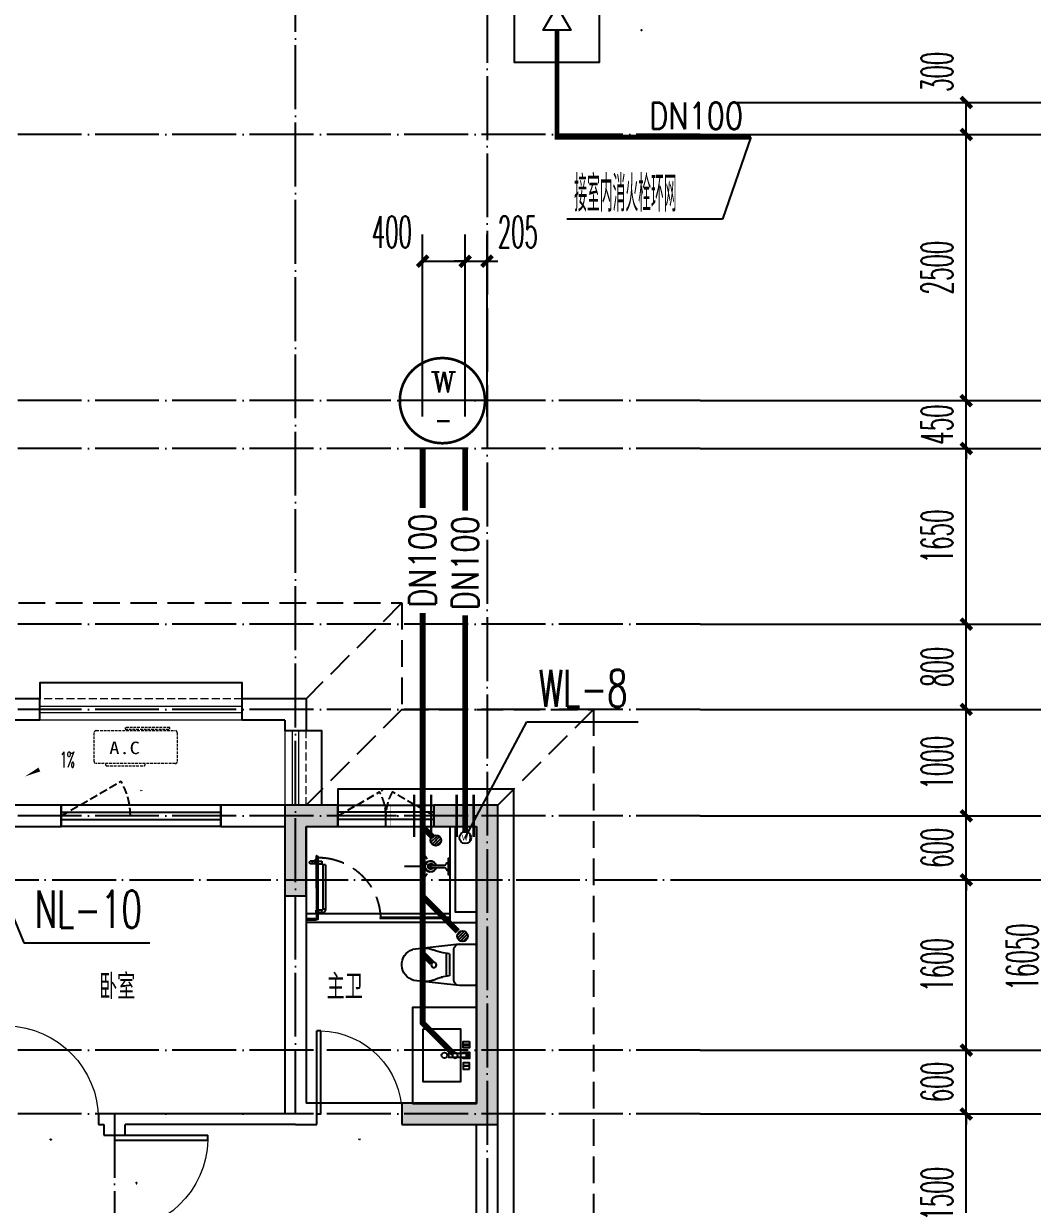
# Model space of a CAD drawing. Extents: x 27938 to 1507990, y 110129 to 923079.
# Drawn here: x 873564 to 883038, y 678108 to 689199 of the extents above; entities that cross this region are included whole.
import ezdxf
from ezdxf.enums import TextEntityAlignment as Align

# ---------------------------------------------------------------- set-up
doc = ezdxf.new("R2010")
doc.units = 0
doc.header["$LTSCALE"] = 1000
doc.header["$MEASUREMENT"] = 0
doc.linetypes.add('DASH', pattern=[0.35, 0.25, -0.1])
doc.linetypes.add('DOTE', pattern=[2.42, 2, -0.2, 0.02, -0.2])
for name, color, linetype in [('AXIS', 3, 'Continuous'), ('COLUMN', 9, 'Continuous'), ('DIM_不分区消火栓', 1, 'Continuous'), ('DIM_凝结', 150, 'Continuous'), ('DIM_污水', 2, 'Continuous'), ('DOTE', 1, 'Continuous'), ('EQUIP_污水', 7, 'Continuous'), ('EQUIP_阀门', 7, 'Continuous'), ('IP-bath&kitchen-JOHNSON', 4, 'Continuous'), ('LVTRY', 6, 'Continuous'), ('P-bath&kitchen-JOHNSON', 4, 'Continuous'), ('PIPE-不分区消火栓', 1, 'TG_X'), ('PIPE-污水', 2, 'W'), ('PUB_HATCH', 8, 'Continuous'), ('PUB_TEXT', 4, 'Continuous'), ('TEXT_不分区消火栓', 7, 'Continuous'), ('TEXT_污水', 7, 'Continuous'), ('TWT_DIM', 3, 'Continuous'), ('VPIPE-中水', 122, 'Continuous'), ('VPIPE-污水', 2, 'W'), ('WALL', 9, 'Continuous'), ('WINDOW', 4, 'Continuous'), ('WINDOW_TEXT', 7, 'Continuous'), ('卫生间', 6, 'Continuous'), ('机电标识类', 1, 'Continuous'), ('看线', 251, 'Continuous')]:
    doc.layers.add(name, color=color, linetype=linetype)
for name, color, linetype, lineweight in [('平面-排水沟', 86, 'Continuous', 15), ('平面-栏杆', 135, 'Continuous', 15), ('平面-看线', 45, 'Continuous', 15), ('平面-空调室内机', 176, 'Continuous', 9), ('平面-空调预留孔', 173, 'Continuous', 15), ('空调', 76, 'Continuous', 13)]:
    doc.layers.add(name, color=color, linetype=linetype, lineweight=lineweight)
doc.styles.add('_TCH_DIM', font='SIMPLEX.shx', dxfattribs={"width": 0.7, "bigfont": 'GBCBIG.shx'})
doc.styles.add('_TCH_DIM_T3', font='SIMPLEX.shx', dxfattribs={"width": 0.494118, "bigfont": 'GBCBIG.shx'})
doc.styles.add('_TCH_WINDOW', font='SIMPLEX.shx', dxfattribs={"width": 0.7, "height": 3.5, "bigfont": 'GBCBIG.shx'})
doc.styles.add('_TWT_CIRCLE', font='COMPLEX', dxfattribs={"width": 1.1, "height": 3.5, "bigfont": 'HZTXT'})
doc.styles.add('_TWT_PIPEDN', font='SIMPLEX', dxfattribs={"width": 0.8, "height": 3.5, "bigfont": 'HZTXT'})
doc.styles.add('_TWT_SERIAL', font='SIMPLEX', dxfattribs={"width": 0.8, "height": 3.5, "bigfont": 'HZTXT'})
doc.styles.get("Standard").update_dxf_attribs({"font": 'gbenor.shx', "bigfont": 'gbcbig.shx'})
doc.styles.add('TG_LINETYPE', font='SIMPLEX', dxfattribs={"width": 0.8, "height": 3, "bigfont": 'HZTXT'})
doc.styles.add('黑体', font='simhei.ttf')
doc.linetypes.add('TG_X', pattern='A,2,-0.229,["X",TG_LINETYPE,S=0.1,R=0,X=-0.229,Y=-0.15],0', length=2.229)
doc.linetypes.add('W', pattern='A,3,-0.2,["W",Standard,S=0.25,R=0,X=-0.1,Y=-0.115],-0.2', length=3.4)
doc.dimstyles.new('_TCH_ARCH&&100', dxfattribs={"dimtxt": 297.5, "dimasz": 100, "dimexe": 250, "dimexo": 300, "dimgap": 126.25, "dimtad": 1, "dimdec": 0, "dimzin": 0, "dimdsep": 46, "dimtxsty": '_TCH_DIM_T3', "dimblk": 'ARCHTICK', "dimcen": 0.09, "dimclrt": 4, "dimazin": 2, "dimtfac": 1, "dimtdec": 0, "dimtix": 1, "dimtmove": 2, "dimatfit": 3, "dimfxl": 100, "dimtolj": 1, "dimtzin": 0, "dimarcsym": 0})
doc.dimstyles.new('_TWT_ARCH&&100', dxfattribs={"dimtxt": 297.5, "dimasz": 100, "dimexe": 250, "dimexo": 300, "dimgap": 126.25, "dimtad": 1, "dimdec": 0, "dimzin": 0, "dimdsep": 46, "dimtxsty": '_TCH_DIM_T3', "dimblk": 'ARCHTICK', "dimcen": 0.09, "dimclrt": 7, "dimazin": 2, "dimtfac": 1, "dimtdec": 0, "dimtix": 1, "dimtmove": 2, "dimatfit": 3, "dimfxl": 1, "dimtolj": 1, "dimtzin": 0, "dimarcsym": 0})

# ---------------------------------------------------------------- blocks, each defined once
blk = doc.blocks.new('A$C148B7D8E')
at = {"layer": '卫生间', "color": 159, "linetype": 'DASH', "true_color": 0x22346e}
for p, q in [((900, 10000), (1800, 9100)), ((-900, 9000), (0, 8100)), ((900, 9000), (1800, 8100))]:
    blk.add_line(p, q, dxfattribs=at)
blk.add_lwpolyline([(9400, 15400), (7700, 15400), (7700, 10800), (7300, 10800), (7300, 10000), (900, 10000), (900, 9000), (-900, 9000), (-900, -900), (1750, -900), (1750, -2100), (23450, -2100), (23450, -900), (25100, -900)], dxfattribs=at)
blk = doc.blocks.new('rrrrrrrrrrrra')
at = {"color": 0}
for p, q in [((-112, 459), (-112, 324)), ((253, 484), (-87, 484)), ((278, 324), (278, 459)), ((-112, 324), (-64, -103)), ((-59, 271), (224, 271)), ((-21, 232), (-34, 154)), ((186, 232), (-21, 232)), ((186, 232), (199, 154)), ((278, 324), (228, -116)), ((191, 200), (-26, 200))]:
    blk.add_line(p, q, dxfattribs=at)
for centre, radius, start, end in [((-87, 459), 25, 90, 180), ((253, 459), 25, 0, 90), ((-59, 324), 53.3, 180, 270), ((224, 324), 53.3, 270, 0), ((-323, 210), 294, 333.5369, 351.4828), ((488, 210), 294, 188.5172, 206.4631), ((149, -3), 224, 158.5202, 180), ((16, -3), 224, 0, 21.4798), ((84, -64), 153, 195.0773, 340.1181)]:
    blk.add_arc(centre, radius, start, end, dxfattribs=at)
blk = doc.blocks.new('A$C1E0F638F')
at = {"color": 0}
for points in [[(500, 435), (500, 85), (0, 85), (0, 435)], [(270, 30), (230, 30), (230, 195), (270, 195)], [(120, 0), (180, 0), (180, 60), (120, 60)], [(147, 55), (153, 55), (153, 5), (147, 5)], [(230, 30), (270, 30), (270, 10), (230, 10)], [(380, 0), (320, 0), (320, 60), (380, 60)], [(353, 55), (347, 55), (347, 5), (353, 5)]]:
    blk.add_lwpolyline(points, close=True, dxfattribs=at)
blk.add_lwpolyline([(270, 60), (280, 60), (280, 0), (220, 0), (220, 60), (230, 60)], dxfattribs=at)
blk.add_circle((250, 236), 26, dxfattribs=at)
blk = doc.blocks.new('$lvtry$00000171')
at = {"color": 0}
for p, q in [((-74, 11), (-11, 74)), ((-70, -27), (27, 70)), ((-53, -53), (53, 53)), ((-27, -70), (70, 27)), ((11, -74), (74, -11))]:
    blk.add_line(p, q, dxfattribs=at)
blk.add_circle((0, 0), 75, dxfattribs=at)
blk.add_point((0, 0), dxfattribs=at)
blk = doc.blocks.new('135')
blk.add_hatch(color=0).paths.add_polyline_path([(5, 2), (4, -1), (-5, 2), (-4, 5)])
at = {"color": 0}
for p, q in [((-6, 19), (-3, 19)), ((-3, 19), (-6, 19)), ((-6, 3), (5, -2)), ((-6, 3), (-5, 3)), ((-5, 11), (-5, 31)), ((5, 11), (-5, 11)), ((5, 10), (-5, 10)), ((-5, 3), (-4, 6)), ((-4, 6), (5, 2)), ((0, 0), (0, 39)), ((6, 19), (3, 19)), ((3, 19), (6, 19)), ((4, -1), (5, 2)), ((5, 11), (5, 32)), ((4, -1), (6, -2))]:
    blk.add_line(p, q, dxfattribs=at)
for centre, radius, start, end in [((6, 16), 13.5, 151.0147, 204.8403), ((13, 4), 20.5, 163.0924, 182.0012), ((-6, 4), 1, 184.2275, 248.4661), ((-5, 22), 0.5, 335.7643, 151.0147), ((4, 18), 9.42, 155.7643, 171.9773), ((9, 15), 14.6, 166.278, 198.0953), ((14, 4), 19.5, 163.7443, 182.5269), ((-5, 3), 0.5, 181.9385, 247.2597), ((5, 22), 0.5, 29.8425, 204.574), ((-6, 17), 11.7, 10.475, 24.574), ((-6, 15), 12.4, 338.6449, 16.0476), ((29, 7), 24, 172.9439, 199.2318), ((-6, 16), 13.4, 334.9111, 29.8425), ((26, 6), 20.6, 169.1454, 199.9526), ((6, -1), 1.17, 247.4597, 19.9526), ((6, -1), 0.5, 247.4597, 19.2318)]:
    blk.add_arc(centre, radius, start, end, dxfattribs=at)
blk.add_open_spline([(-5, 31), (-4, 31), (-2, 33), (1, 29), (3, 31), (5, 32)], degree=3, knots=[0, 0, 0, 0, 3.066329, 6.218313, 11.124135, 11.124135, 11.124135, 11.124135], dxfattribs=at)
blk = doc.blocks.new('SDFAWERAWER')
at = {"layer": 'LVTRY', "color": 0}
for p, q in [((593988, -1242191), (593978, -1242214)), ((594017, -1242203), (593988, -1242191)), ((594016, -1242220), (594027, -1242193)), ((594023, -1242211), (594030, -1242194)), ((594027, -1242193), (594033, -1242195)), ((594030, -1242194), (594031, -1242197)), ((594032, -1242197), (594033, -1242195)), ((594033, -1242195), (594034, -1242197)), ((593941, -1242210), (593784, -1242595)), ((593965, -1242220), (593807, -1242604)), ((593941, -1242210), (593965, -1242220)), ((594007, -1242226), (593978, -1242214)), ((594016, -1242220), (594022, -1242223)), ((594026, -1242204), (594018, -1242222)), ((594018, -1242222), (594021, -1242220)), ((594025, -1242211), (594021, -1242220)), ((594023, -1242221), (594022, -1242223)), ((594022, -1242223), (594024, -1242222)), ((594024, -1242221), (594024, -1242222)), ((594025, -1242211), (594031, -1242197)), ((594028, -1242234), (594078, -1242255)), ((594034, -1242198), (594034, -1242197)), ((594047, -1242201), (594036, -1242229)), ((594036, -1242229), (594039, -1242230)), ((594037, -1242211), (594088, -1242232)), ((594039, -1242230), (594045, -1242214)), ((594039, -1242230), (594042, -1242228)), ((594042, -1242228), (594051, -1242205)), ((594050, -1242202), (594043, -1242218)), ((594047, -1242201), (594050, -1242202)), ((594050, -1242202), (594051, -1242205)), ((594057, -1242246), (594067, -1242223)), ((593784, -1242595), (593807, -1242604)), ((593803, -1242641), (593813, -1242618)), ((593813, -1242618), (593842, -1242630)), ((593842, -1242630), (593833, -1242653)), ((593845, -1242629), (593834, -1242656)), ((593848, -1242630), (593836, -1242657)), ((593845, -1242629), (593842, -1242630)), ((593848, -1242630), (593845, -1242629)), ((593847, -1242662), (593858, -1242634)), ((593850, -1242663), (593861, -1242635)), ((593852, -1242662), (593862, -1242637)), ((593858, -1242634), (593861, -1242635)), ((593861, -1242635), (593862, -1242637)), ((593803, -1242641), (593833, -1242653)), ((593834, -1242656), (593833, -1242653)), ((593836, -1242657), (593834, -1242656)), ((593847, -1242662), (593850, -1242663))]:
    blk.add_line(p, q, dxfattribs=at)
blk.add_lwpolyline([(593823, -1242717), (594046, -1242174), (594037, -1242170), (593814, -1242713)], close=True, dxfattribs=at)
blk.add_arc((594075, -1242240), 15.3, 281.7932, 33.7019, dxfattribs=at)
for centre, major_axis, start_param, end_param in [((593974, -1242224), (3.93, 9.6), 0, 1.570796), ((593817, -1242608), (13.5, 33.1), 1.570796, 3.141593), ((593817, -1242608), (3.93, 9.6), 1.570796, 3.141593)]:
    blk.add_ellipse(centre, major_axis=major_axis, ratio=1, start_param=start_param, end_param=end_param, dxfattribs=at)
at = {"layer": 'P-bath&kitchen-JOHNSON', "color": 0, "linetype": 'DASH'}
blk.add_arc((593810, -1242714), 586, 67.5369, 157.1325, dxfattribs=at)
at = {"layer": 'LVTRY', "color": 8, "xscale": -1, "rotation": 157.7329157530927}
blk.add_blockref('135', (594045, -1242162), dxfattribs=at)
blk = doc.blocks.new('A$C5DCB2F21')
at = {"layer": 'IP-bath&kitchen-JOHNSON', "color": 0}
for p, q in [((-68, -213), (-158, -275)), ((68, -213), (158, -275)), ((0, -261), (0, -425))]:
    blk.add_line(p, q, dxfattribs=at)
for centre, major_axis, ratio, start_param, end_param in [((0, -179), (-51, 0), 0.990052, -1.36297, 4.504563), ((0, -178), (-26.8, 0), 0.994812, -1.167677, 4.309269)]:
    blk.add_ellipse(centre, major_axis=major_axis, ratio=ratio, start_param=start_param, end_param=end_param, dxfattribs=at)
at = {"layer": 'LVTRY', "color": 0}
for p, q in [((74, 0), (-74, 0)), ((-10, -174), (-10, -49)), ((11, -174), (11, -49))]:
    blk.add_line(p, q, dxfattribs=at)
blk.add_lwpolyline([(74, 0), (74, -16), (-74, -16), (-74, 0)], dxfattribs=at)
for points in [[(-26, -31, -0.364142), (-38, -16, -0.020495)], [(-10, -49, 0.214893), (-26, -31, 7.649644)], [(11, -49, -0.21439), (26, -31, -7.649644)], [(26, -31, 0.364142), (38, -16, 0.020495)]]:
    blk.add_lwpolyline(points, format="xyb", dxfattribs=at)
blk.add_arc((0, -174), 10.5, 180, 0, dxfattribs=at)
for centre, major_axis, ratio, start_param, end_param in [((0, -181), (53.6, 0), 0.987577, 1.76809, 7.656688), ((-12, -165), (0, 1.43), 0.85, -1.570796, 4.712389), ((-12, -189), (0, 1.43), 0.85, 4.712389, 10.995574), ((12, -165), (0, 1.43), 0.85, 4.712389, 10.995574), ((12, -189), (0, 1.43), 0.85, 4.712389, 10.995574)]:
    blk.add_ellipse(centre, major_axis=major_axis, ratio=ratio, start_param=start_param, end_param=end_param, dxfattribs=at)
blk = doc.blocks.new('GDGDRGDGRD')
at = {"layer": 'IP-bath&kitchen-JOHNSON', "color": 0}
for p, q in [((490533, 524228), (491883, 524228)), ((490533, 524193), (491183, 524193)), ((490533, 524183), (491183, 524183)), ((491183, 524183), (491183, 524193)), ((491883, 524183), (491783, 524183)), ((491783, 524173), (491783, 524183)), ((491883, 524173), (491783, 524173)), ((490533, 524148), (491883, 524148))]:
    blk.add_line(p, q, dxfattribs=at)
for points in [[(490533, 525048), (490533, 524148), (490283, 524148)], [(490483, 525048), (490483, 524248), (490283, 524248)]]:
    blk.add_lwpolyline(points, dxfattribs=at)
at = {"layer": 'LVTRY', "color": 0}
blk.add_lwpolyline([(490883, 522448), (490283, 522448), (490283, 523348), (490883, 523348)], close=True, dxfattribs=at)
at = {"layer": 'IP-bath&kitchen-JOHNSON', "color": 8}
for name, p, rotation in [('A$C5DCB2F21', (490533, 524673), 90.008488524447), ('SDFAWERAWER', (-528536, 1449334), 22.25976934310711)]:
    blk.add_blockref(name, p, dxfattribs=dict(at, rotation=rotation))
at = {"layer": 'LVTRY', "color": 8, "xscale": -0.6666666667107826, "yscale": 0.6666666667107826}
for p in [(490663, 524918), (490413, 524018)]:
    blk.add_blockref('$lvtry$00000171', p, dxfattribs=at)
at = {"layer": 'LVTRY', "color": 8, "extrusion": (0, 0, -1), "xscale": -1, "zscale": -1, "rotation": 270}
blk.add_blockref('rrrrrrrrrrrra', (-490766, 523666), dxfattribs=at)
at = {"layer": 'LVTRY', "color": 8, "xscale": -1, "rotation": 270}
blk.add_blockref('A$C1E0F638F', (490347, 522649), dxfattribs=at)
blk = doc.blocks.new('GFDGFSDFGD')
at = {"layer": 'PUB_HATCH'}
for points in [[(469217, 373024), (468717, 373024), (468717, 372174), (468917, 372174), (468917, 372824), (469217, 372824)], [(470117, 373024), (470117, 372824), (470517, 372824), (470517, 370224), (469817, 370224), (469817, 370024), (470717, 370024), (470717, 373024)]]:
    blk.add_hatch(color=256, dxfattribs=at).paths.add_polyline_path(points)
at = {"layer": 'COLUMN', "color": 6}
for p, q in [((469217, 373024), (468717, 373024)), ((468717, 373024), (468717, 372174)), ((469217, 372824), (469217, 373024)), ((470117, 373024), (470117, 372824)), ((470717, 373024), (470117, 373024)), ((470717, 370024), (470717, 373024)), ((468917, 372174), (468917, 372824)), ((468917, 372824), (469217, 372824)), ((470117, 372824), (470517, 372824)), ((470517, 372824), (470517, 370224)), ((468717, 372174), (468917, 372174)), ((470517, 370224), (469817, 370224)), ((469817, 370224), (469817, 370024)), ((469817, 370024), (470717, 370024))]:
    blk.add_line(p, q, dxfattribs=at)
blk = doc.blocks.new('dongkong')
blk.add_wipeout([(-603756, 210771), (-603756, 210571), (-603836, 210571), (-603836, 210771)])
at = {"layer": '机电标识类', "color": 250, "linetype": 'DASH', "ltscale": 400}
for p, q in [((-603796, 210771), (-603796, 210571)), ((-603896, 210671), (-603696, 210671))]:
    blk.add_line(p, q, dxfattribs=at)
at = {"layer": '空调', "color": 6, "linetype": 'DASH', "const_width": 2}
blk.add_lwpolyline([(-603756, 210771), (-603756, 210571), (-603836, 210571), (-603836, 210771)], close=True, dxfattribs=at)
blk = doc.blocks.new('gsergvr')
at = {"layer": '平面-空调预留孔', "linetype": 'DASH', "ltscale": 0.1}
for p, q in [((34075, 17176), (34075, 17166)), ((34085, 17156), (34438, 17156)), ((34448, 17166), (34448, 17176))]:
    blk.add_line(p, q, dxfattribs=at)
blk.add_lwpolyline([(34729, 17176), (33989, 17176, -0.414214), (33969, 17196), (33969, 17466, -0.414214), (33989, 17486), (34729, 17486, -0.414214), (34749, 17466), (34749, 17196, -0.414214)], format="xyb", close=True, dxfattribs=at)
blk.add_lwpolyline([(34679, 17515), (34260, 17515), (34260, 17500), (34679, 17500)], close=True, dxfattribs=at)
for centre, start, end in [((34085, 17166), 180, 270), ((34438, 17166), 270, 0)]:
    blk.add_arc(centre, 10, start, end, dxfattribs=at)
at = {"layer": '平面-空调预留孔', "color": 251, "linetype": 'DASH', "ltscale": 0.1, "true_color": 0x636466, "style": '黑体', "width": 1.2}
blk.add_text('A.C', height=117, dxfattribs=at).set_placement((34111, 17265))
blk = doc.blocks.new('rtyryrtyeeretee')
at = {"layer": '平面-空调预留孔'}
blk.add_blockref('gsergvr', (635673, 326706), dxfattribs=at)
blk = doc.blocks.new('_ArchTick')
at = {"color": 0, "linetype": 'ByBlock', "const_width": 0.4}
blk.add_lwpolyline([(-0.5, -0.5), (0.5, 0.5)], dxfattribs=at)
blk = doc.blocks.new('*D659')
at = {"layer": 'Defpoints', "color": 0}
for p in [(877711, 686967), (877311, 685207), (877711, 685207)]:
    blk.add_point(p, dxfattribs=at)
at = {"layer": 'TWT_DIM', "color": 0, "lineweight": -2}
for p, q in [((877311, 685507), (877311, 687217)), ((877711, 685507), (877711, 687217)), ((877311, 686967), (877711, 686967))]:
    blk.add_line(p, q, dxfattribs=at)
at = {"layer": 'TWT_DIM', "color": 0, "lineweight": -2, "xscale": 100, "yscale": 100, "zscale": 100, "rotation": 180}
blk.add_blockref('_ArchTick', (877311, 686967), dxfattribs=at)
at = {"layer": 'TWT_DIM', "color": 0, "lineweight": -2, "xscale": 100, "yscale": 100, "zscale": 100}
blk.add_blockref('_ArchTick', (877711, 686967), dxfattribs=at)
at = {"layer": 'TWT_DIM', "color": 7, "insert": (877022, 687242), "char_height": 297.5, "attachment_point": 5, "style": '_TCH_DIM_T3'}
blk.add_mtext('\\A1;400', dxfattribs=at)
blk = doc.blocks.new('*D660')
at = {"layer": 'Defpoints', "color": 0}
for p in [(877917, 686967), (877711, 685207), (877917, 685207)]:
    blk.add_point(p, dxfattribs=at)
at = {"layer": 'TWT_DIM', "color": 0, "lineweight": -2}
for p, q in [((877711, 685507), (877711, 687217)), ((877917, 685507), (877917, 687217)), ((877711, 686967), (877611, 686967)), ((877711, 686967), (877917, 686967)), ((877917, 686967), (878017, 686967))]:
    blk.add_line(p, q, dxfattribs=at)
at = {"layer": 'TWT_DIM', "color": 0, "lineweight": -2, "xscale": 100, "yscale": 100, "zscale": 100}
blk.add_blockref('_ArchTick', (877711, 686967), dxfattribs=at)
at = {"layer": 'TWT_DIM', "color": 0, "lineweight": -2, "xscale": 100, "yscale": 100, "zscale": 100, "rotation": 180}
blk.add_blockref('_ArchTick', (877917, 686967), dxfattribs=at)
at = {"layer": 'TWT_DIM', "color": 7, "insert": (878206, 687242), "char_height": 297.5, "attachment_point": 5, "style": '_TCH_DIM_T3'}
blk.add_mtext('\\A1;205', dxfattribs=at)
blk = doc.blocks.new('*D791')
at = {"layer": 'AXIS', "color": 0, "lineweight": -2}
for p, q in [((880217, 678957), (882667, 678957)), ((882417, 677457), (882417, 678957)), ((880217, 677457), (882667, 677457))]:
    blk.add_line(p, q, dxfattribs=at)
at = {"layer": 'Defpoints', "color": 0}
for p in [(879917, 678957), (882417, 678957), (879917, 677457)]:
    blk.add_point(p, dxfattribs=at)
at = {"layer": 'AXIS', "color": 0, "lineweight": -2, "xscale": 100, "yscale": 100, "zscale": 100}
for p, rotation in [((882417, 678957), 90), ((882417, 677457), 270)]:
    blk.add_blockref('_ArchTick', p, dxfattribs=dict(at, rotation=rotation))
at = {"layer": 'AXIS', "color": 4, "insert": (882142, 678207), "char_height": 297.5, "attachment_point": 5, "rotation": 90, "style": '_TCH_DIM_T3'}
blk.add_mtext('\\A1;1500', dxfattribs=at)
blk = doc.blocks.new('*D792')
at = {"layer": 'AXIS', "color": 0, "lineweight": -2}
for p, q in [((880217, 679557), (882667, 679557)), ((882417, 679557), (882417, 679657)), ((882417, 678957), (882417, 679557)), ((880217, 678957), (882667, 678957)), ((882417, 678957), (882417, 678857))]:
    blk.add_line(p, q, dxfattribs=at)
at = {"layer": 'Defpoints', "color": 0}
for p in [(879917, 679557), (882417, 679557), (879917, 678957)]:
    blk.add_point(p, dxfattribs=at)
at = {"layer": 'AXIS', "color": 0, "lineweight": -2, "xscale": 100, "yscale": 100, "zscale": 100}
for p, rotation in [((882417, 679557), 270), ((882417, 678957), 90)]:
    blk.add_blockref('_ArchTick', p, dxfattribs=dict(at, rotation=rotation))
at = {"layer": 'AXIS', "color": 4, "insert": (882142, 679257), "char_height": 297.5, "attachment_point": 5, "rotation": 90, "style": '_TCH_DIM_T3'}
blk.add_mtext('\\A1;600', dxfattribs=at)
blk = doc.blocks.new('*D793')
at = {"layer": 'AXIS', "color": 0, "lineweight": -2}
for p, q in [((880217, 681157), (882667, 681157)), ((882417, 679557), (882417, 681157)), ((880217, 679557), (882667, 679557))]:
    blk.add_line(p, q, dxfattribs=at)
at = {"layer": 'Defpoints', "color": 0}
for p in [(879917, 681157), (882417, 681157), (879917, 679557)]:
    blk.add_point(p, dxfattribs=at)
at = {"layer": 'AXIS', "color": 0, "lineweight": -2, "xscale": 100, "yscale": 100, "zscale": 100}
for p, rotation in [((882417, 681157), 90), ((882417, 679557), 270)]:
    blk.add_blockref('_ArchTick', p, dxfattribs=dict(at, rotation=rotation))
at = {"layer": 'AXIS', "color": 4, "insert": (882142, 680357), "char_height": 297.5, "attachment_point": 5, "rotation": 90, "style": '_TCH_DIM_T3'}
blk.add_mtext('\\A1;1600', dxfattribs=at)
blk = doc.blocks.new('*D794')
at = {"layer": 'AXIS', "color": 0, "lineweight": -2}
for p, q in [((882417, 681757), (882417, 681857)), ((880217, 681757), (882667, 681757)), ((882417, 681157), (882417, 681757)), ((880217, 681157), (882667, 681157)), ((882417, 681157), (882417, 681057))]:
    blk.add_line(p, q, dxfattribs=at)
at = {"layer": 'Defpoints', "color": 0}
for p in [(879917, 681757), (882417, 681757), (879917, 681157)]:
    blk.add_point(p, dxfattribs=at)
at = {"layer": 'AXIS', "color": 0, "lineweight": -2, "xscale": 100, "yscale": 100, "zscale": 100}
for p, rotation in [((882417, 681757), 270), ((882417, 681157), 90)]:
    blk.add_blockref('_ArchTick', p, dxfattribs=dict(at, rotation=rotation))
at = {"layer": 'AXIS', "color": 4, "insert": (882142, 681457), "char_height": 297.5, "attachment_point": 5, "rotation": 90, "style": '_TCH_DIM_T3'}
blk.add_mtext('\\A1;600', dxfattribs=at)
blk = doc.blocks.new('*D795')
at = {"layer": 'AXIS', "color": 0, "lineweight": -2}
for p, q in [((880217, 682757), (882667, 682757)), ((882417, 681757), (882417, 682757)), ((880217, 681757), (882667, 681757))]:
    blk.add_line(p, q, dxfattribs=at)
at = {"layer": 'Defpoints', "color": 0}
for p in [(879917, 682757), (882417, 682757), (879917, 681757)]:
    blk.add_point(p, dxfattribs=at)
at = {"layer": 'AXIS', "color": 0, "lineweight": -2, "xscale": 100, "yscale": 100, "zscale": 100}
for p, rotation in [((882417, 682757), 90), ((882417, 681757), 270)]:
    blk.add_blockref('_ArchTick', p, dxfattribs=dict(at, rotation=rotation))
at = {"layer": 'AXIS', "color": 4, "insert": (882142, 682257), "char_height": 297.5, "attachment_point": 5, "rotation": 90, "style": '_TCH_DIM_T3'}
blk.add_mtext('\\A1;1000', dxfattribs=at)
blk = doc.blocks.new('*D796')
at = {"layer": 'AXIS', "color": 0, "lineweight": -2}
for p, q in [((880217, 683557), (882667, 683557)), ((882417, 682757), (882417, 683557)), ((880217, 682757), (882667, 682757))]:
    blk.add_line(p, q, dxfattribs=at)
at = {"layer": 'Defpoints', "color": 0}
for p in [(879917, 683557), (882417, 683557), (879917, 682757)]:
    blk.add_point(p, dxfattribs=at)
at = {"layer": 'AXIS', "color": 0, "lineweight": -2, "xscale": 100, "yscale": 100, "zscale": 100}
for p, rotation in [((882417, 683557), 90), ((882417, 682757), 270)]:
    blk.add_blockref('_ArchTick', p, dxfattribs=dict(at, rotation=rotation))
at = {"layer": 'AXIS', "color": 4, "insert": (882142, 683157), "char_height": 297.5, "attachment_point": 5, "rotation": 90, "style": '_TCH_DIM_T3'}
blk.add_mtext('\\A1;800', dxfattribs=at)
blk = doc.blocks.new('*D797')
at = {"layer": 'AXIS', "color": 0, "lineweight": -2}
for p, q in [((880217, 685207), (882667, 685207)), ((882417, 683557), (882417, 685207)), ((880217, 683557), (882667, 683557))]:
    blk.add_line(p, q, dxfattribs=at)
at = {"layer": 'Defpoints', "color": 0}
for p in [(879917, 685207), (882417, 685207), (879917, 683557)]:
    blk.add_point(p, dxfattribs=at)
at = {"layer": 'AXIS', "color": 0, "lineweight": -2, "xscale": 100, "yscale": 100, "zscale": 100}
for p, rotation in [((882417, 685207), 90), ((882417, 683557), 270)]:
    blk.add_blockref('_ArchTick', p, dxfattribs=dict(at, rotation=rotation))
at = {"layer": 'AXIS', "color": 4, "insert": (882142, 684382), "char_height": 297.5, "attachment_point": 5, "rotation": 90, "style": '_TCH_DIM_T3'}
blk.add_mtext('\\A1;1650', dxfattribs=at)
blk = doc.blocks.new('*D798')
at = {"layer": 'AXIS', "color": 0, "lineweight": -2}
for p, q in [((880217, 685657), (882667, 685657)), ((882417, 685657), (882417, 685757)), ((882417, 685207), (882417, 685657)), ((880217, 685207), (882667, 685207)), ((882417, 685207), (882417, 685107))]:
    blk.add_line(p, q, dxfattribs=at)
at = {"layer": 'Defpoints', "color": 0}
for p in [(879917, 685657), (882417, 685657), (879917, 685207)]:
    blk.add_point(p, dxfattribs=at)
at = {"layer": 'AXIS', "color": 0, "lineweight": -2, "xscale": 100, "yscale": 100, "zscale": 100}
for p, rotation in [((882417, 685657), 270), ((882417, 685207), 90)]:
    blk.add_blockref('_ArchTick', p, dxfattribs=dict(at, rotation=rotation))
at = {"layer": 'AXIS', "color": 4, "insert": (882142, 685432), "char_height": 297.5, "attachment_point": 5, "rotation": 90, "style": '_TCH_DIM_T3'}
blk.add_mtext('\\A1;450', dxfattribs=at)
blk = doc.blocks.new('*D799')
at = {"layer": 'AXIS', "color": 0, "lineweight": -2}
for p, q in [((880217, 688157), (882667, 688157)), ((882417, 685657), (882417, 688157)), ((880217, 685657), (882667, 685657))]:
    blk.add_line(p, q, dxfattribs=at)
at = {"layer": 'Defpoints', "color": 0}
for p in [(879917, 688157), (882417, 688157), (879917, 685657)]:
    blk.add_point(p, dxfattribs=at)
at = {"layer": 'AXIS', "color": 0, "lineweight": -2, "xscale": 100, "yscale": 100, "zscale": 100}
for p, rotation in [((882417, 688157), 90), ((882417, 685657), 270)]:
    blk.add_blockref('_ArchTick', p, dxfattribs=dict(at, rotation=rotation))
at = {"layer": 'AXIS', "color": 4, "insert": (882142, 686907), "char_height": 297.5, "attachment_point": 5, "rotation": 90, "style": '_TCH_DIM_T3'}
blk.add_mtext('\\A1;2500', dxfattribs=at)
blk = doc.blocks.new('*D800')
at = {"layer": 'AXIS', "color": 0, "lineweight": -2}
for p, q in [((880217, 688457), (882667, 688457)), ((882417, 688157), (882417, 688457)), ((880217, 688157), (882667, 688157))]:
    blk.add_line(p, q, dxfattribs=at)
at = {"layer": 'Defpoints', "color": 0}
for p in [(879917, 688457), (882417, 688457), (879917, 688157)]:
    blk.add_point(p, dxfattribs=at)
at = {"layer": 'AXIS', "color": 0, "lineweight": -2, "xscale": 100, "yscale": 100, "zscale": 100}
for p, rotation in [((882417, 688457), 90), ((882417, 688157), 270)]:
    blk.add_blockref('_ArchTick', p, dxfattribs=dict(at, rotation=rotation))
at = {"layer": 'AXIS', "color": 4, "insert": (882142, 688746), "char_height": 297.5, "attachment_point": 5, "rotation": 90, "style": '_TCH_DIM_T3'}
blk.add_mtext('\\A1;300', dxfattribs=at)
blk = doc.blocks.new('*D801')
at = {"layer": 'AXIS', "color": 0, "lineweight": -2}
for p, q in [((880217, 688457), (883467, 688457)), ((883217, 672407), (883217, 688457)), ((880217, 672407), (883467, 672407))]:
    blk.add_line(p, q, dxfattribs=at)
at = {"layer": 'Defpoints', "color": 0}
for p in [(879917, 688457), (883217, 688457), (879917, 672407)]:
    blk.add_point(p, dxfattribs=at)
at = {"layer": 'AXIS', "color": 0, "lineweight": -2, "xscale": 100, "yscale": 100, "zscale": 100}
for p, rotation in [((883217, 688457), 90), ((883217, 672407), 270)]:
    blk.add_blockref('_ArchTick', p, dxfattribs=dict(at, rotation=rotation))
at = {"layer": 'AXIS', "color": 4, "insert": (882942, 680432), "char_height": 297.5, "attachment_point": 5, "rotation": 90, "style": '_TCH_DIM_T3'}
blk.add_mtext('\\A1;16050', dxfattribs=at)
blk = doc.blocks.new('$DorLib2D$00000001')
for p, q in [((0.45, 0.975), (0.5, 0.975)), ((0.45, 0), (0.45, 0.975)), ((0.5, 0), (0.5, 0.975)), ((0.5, 0), (0.45, 0))]:
    blk.add_line(p, q)
at = {"lineweight": 13}
blk.add_arc((0.475, 0), 0.975, 91.4693, 180, dxfattribs=at)
blk = doc.blocks.new('$WINLIB2D$00000001')
at = {"color": 0}
for points in [[(-0.5, 0.5), (-0.5, -0.5)], [(-0.5, 0.5), (0.5, 0.5)], [(0.5, -0.5), (0.5, 0.5)], [(0.5, 0.1667), (-0.5, 0.1667)], [(0.5, -0.1667), (-0.5, -0.1667)], [(-0.5, -0.5), (0.5, -0.5)]]:
    blk.add_lwpolyline(points, dxfattribs=at)
blk = doc.blocks.new('$TwtSys$00000147')
blk.add_circle((0, 0, 0), 25)
blk = doc.blocks.new('$VALVE$00000295')
blk.add_lwpolyline([(-125.2, 72.3), (-125.2, -72.3), (125.2, 72.3), (125.2, -72.3), (-125.2, 72.3)])
for p in [(-125.2, 0), (125.2, 0)]:
    blk.add_point(p)

msp = doc.modelspace()

# ---------------------------------------------------------------- hatches: boundary and pattern name
at = {"layer": 'PIPE-不分区消火栓'}
for points in [[(878573, 688131.5), (878550.5, 688131.5), (878550.5, 688109)], [(878573, 688131.5), (878573, 688109), (878550.5, 688109)]]:
    msp.add_hatch(color=256, dxfattribs=at).paths.add_polyline_path(points)
at = {"layer": 'PIPE-污水'}
for points in [[(877311.5, 679812.2), (877292, 679792.7), (877284, 679800.8)], [(877311.5, 679812.2), (877284, 679812.2), (877284, 679800.8)]]:
    msp.add_hatch(color=256, dxfattribs=at).paths.add_polyline_path(points)

# ---------------------------------------------------------------- linework, layer by layer
msp.add_lwpolyline([(878970.4, 691214.8), (878970.4, 688833.5), (878175.6, 688833.5), (878175.6, 691214.8)], close=True)
at = {"const_width": 24}
for points in [[(877231.5, 681957.2), (877231.5, 681957.2), (877231.5, 681757.2)], [(877391.5, 681757.2), (877391.5, 681957.2), (877391.5, 681957.2)], [(877631.5, 681957.2), (877631.5, 681957.2), (877631.5, 681757.2)], [(877791.5, 681757.2), (877791.5, 681957.2), (877791.5, 681957.2)], [(877231.5, 681557.2), (877231.5, 681557.2), (877231.5, 681757.2)], [(877391.5, 681757.2), (877391.5, 681557.2), (877391.5, 681557.2)], [(877631.5, 681557.2), (877631.5, 681557.2), (877631.5, 681757.2)], [(877791.5, 681757.2), (877791.5, 681557.2), (877791.5, 681557.2)]]:
    msp.add_lwpolyline(points, dxfattribs=at)
for p in [(878573, 689137.5), (879367.8, 689137.5)]:
    msp.add_point(p)
at = {"layer": 'AXIS', "color": 8}
for p, q in [((879916.6, 688157.2), (883916.6, 688157.2)), ((879916.6, 685657.2), (883916.6, 685657.2)), ((879916.6, 685207.2), (883916.6, 685207.2)), ((879916.6, 683557.2), (883916.6, 683557.2)), ((879916.6, 682757.2), (883916.6, 682757.2)), ((879916.6, 681757.2), (883916.6, 681757.2)), ((879916.6, 681157.4), (883916.6, 681157.4)), ((879916.6, 679557.2), (883916.6, 679557.2)), ((879916.6, 678957.2), (883916.6, 678957.2))]:
    msp.add_line(p, q, dxfattribs=at)
at = {"layer": 'DIM_不分区消火栓'}
for p, q in [((880395.2, 688131.5), (880128.2, 687362.3)), ((880128.2, 687362.3), (878665.3, 687362.3))]:
    msp.add_line(p, q, dxfattribs=at)
at = {"layer": 'DIM_凝结'}
for p, q in [((872966.6, 682022.7), (873566.8, 680564.7)), ((873566.8, 680564.7), (874751, 680564.7))]:
    msp.add_line(p, q, dxfattribs=at)
at = {"layer": 'DIM_污水'}
for p, q in [((877897, 685657.2), (877097, 685657.2)), ((877711.5, 681552.2), (878290, 682639.8)), ((878290, 682639.8), (879335.5, 682639.8))]:
    msp.add_line(p, q, dxfattribs=at)
at = {"layer": 'DIM_污水', "const_width": 25}
msp.add_lwpolyline([(877897, 685657.2, 1), (877097, 685657.2, 1)], format="xyb", close=True, dxfattribs=at)
at = {"layer": 'DOTE', "color": 169, "linetype": 'DOTE', "ltscale": 0.3}
for p, q in [((876116.6, 678957.2), (876116.6, 690157.2)), ((877916.6, 690157.2), (877916.6, 666975.2)), ((879916.6, 688157.2), (825916.6, 688157.2)), ((879916.6, 685657.2), (825916.6, 685657.2)), ((879916.6, 685207.2), (825916.6, 685207.2)), ((879916.6, 683557.2), (825916.6, 683557.2)), ((879916.6, 682757.2), (825916.6, 682757.2)), ((825916.6, 681157.4), (879916.6, 681157.4)), ((879916.6, 679557.2), (825916.6, 679557.2)), ((879916.6, 678957.2), (825916.6, 678957.2)), ((874416.6, 678957.2), (874416.6, 666975.2))]:
    msp.add_line(p, q, dxfattribs=at)
at = {"layer": 'PIPE-不分区消火栓', "const_width": 45}
for points in [[(878573, 689137.5), (878573, 688131.5)], [(878573, 688131.5), (879367.8, 688131.5)], [(879367.8, 688131.5), (880395.2, 688131.5)]]:
    msp.add_lwpolyline(points, dxfattribs=at)
at = {"layer": 'PIPE-污水', "ltscale": 0.5, "const_width": 55}
for points in [[(877311.5, 684649.1), (877311.5, 685207.2)], [(877711.5, 684625.1), (877711.5, 685207.2)], [(877311.5, 681652.2), (877311.5, 683663.3)], [(877711.5, 681607.2), (877711.5, 683639.4)], [(877402.1, 681561.6), (877311.5, 681652.2)], [(877311.5, 681002.2), (877311.5, 681652.2)], [(877641.8, 680671.8), (877311.5, 681002.2)], [(877311.5, 680462.3), (877311.5, 681002.2)], [(877398.9, 680374.8), (877311.5, 680462.3)], [(877311.5, 679812.2), (877311.5, 680462.3)], [(877598.8, 679524.8), (877311.5, 679812.2)]]:
    msp.add_lwpolyline(points, dxfattribs=at)
at = {"layer": 'VPIPE-中水', "color": 8, "linetype": 'Continuous'}
msp.add_circle((877711.4, 681552.2), 55, dxfattribs=at)
at = {"layer": 'VPIPE-污水'}
msp.add_circle((877711.5, 681552.2), 55, dxfattribs=at)
at = {"layer": 'WALL', "color": 8}
for p, q in [((873716.6, 682857.2), (873116.6, 682857.2)), ((873716.6, 682657.2), (873716.6, 682857.2)), ((876216.6, 682857.2), (875616.6, 682857.2)), ((875616.6, 682657.2), (875616.6, 682857.2)), ((876216.6, 682857.2), (876216.6, 682557.2)), ((873716.6, 682657.2), (873316.6, 682657.2)), ((876016.6, 682657.2), (875616.6, 682657.2)), ((876016.6, 682657.2), (876016.6, 682557.2)), ((876216.6, 682557.2), (876016.6, 682557.2)), ((873916.6, 681857.2), (873216.6, 681857.2)), ((873916.6, 681657.2), (873916.6, 681857.2)), ((876116.6, 681857.2), (875416.6, 681857.2)), ((875416.6, 681857.2), (875416.6, 681657.2)), ((876516.5, 681857.2), (876116.6, 681857.2)), ((876516.5, 681657.2), (876516.5, 681857.2)), ((878016.6, 681857.2), (877416.5, 681857.2)), ((877416.5, 681857.2), (877416.5, 681657.2)), ((878016.6, 678957.2), (878016.6, 681857.2)), ((873316.6, 681657.2), (873916.6, 681657.2)), ((875416.6, 681657.2), (876016.6, 681657.2)), ((876016.6, 681657.2), (876016.6, 678957.2)), ((876216.6, 681657.2), (876516.5, 681657.2)), ((876216.6, 681657.2), (876216.6, 679057.2)), ((877416.5, 681657.2), (877816.6, 681657.2)), ((877816.6, 679057.2), (877816.6, 681657.2)), ((876316.6, 679057.2), (876216.6, 679057.2)), ((876316.6, 678857.2), (876316.6, 679057.2)), ((877816.6, 679057.2), (877116.6, 679057.2)), ((877116.6, 679057.2), (877116.6, 678857.2)), ((874416.6, 678957.2), (874266.6, 678957.2)), ((874266.6, 678957.2), (874266.6, 678857.2)), ((876016.6, 678957.2), (874416.6, 678957.2)), ((878016.6, 673757.2), (878016.6, 678957.2)), ((874266.6, 678857.2), (874316.6, 678857.2)), ((874316.6, 678857.2), (874316.6, 678757.2)), ((876116.6, 678857.2), (874516.6, 678857.2)), ((874516.6, 678757.2), (874516.6, 678857.2)), ((876116.6, 678857.2), (876316.6, 678857.2)), ((877116.6, 678857.2), (877816.6, 678857.2)), ((877816.6, 673957.2), (877816.6, 678857.2)), ((874316.6, 678757.2), (874516.6, 678757.2))]:
    msp.add_line(p, q, dxfattribs=at)
at = {"layer": 'WINDOW', "color": 8}
msp.add_line((877116.6, 679057.2), (876316.6, 679057.2), dxfattribs=at)
at = {"layer": 'WINDOW', "color": 8, "linetype": 'DASH', "ltscale": 0.3}
msp.add_lwpolyline([(873916.6, 681757.2), (874479.7, 682081.8, -0.1314846), (874566.6, 681757.2)], format="xyb", dxfattribs=at)
at = {"layer": '平面-排水沟', "color": 8}
msp.add_lwpolyline([(873862.7, 682264, 0, 0, 0), (873576.6, 682127.1, 0, 40, 0), (873712, 682191.9, 0, 0, 0)], format="xyseb", dxfattribs=at)
at = {"layer": '平面-栏杆', "color": 8}
for points in [[(873716.6, 682787.2), (875616.6, 682787.5)], [(873716.6, 682727.2), (875616.6, 682727.5)], [(876086.3, 682557.2), (876086.6, 681857.2)], [(876146.3, 682557.2), (876146.6, 681857.2)]]:
    msp.add_lwpolyline(points, dxfattribs=at)
at = {"layer": '平面-看线', "color": 8, "linetype": 'DASH', "ltscale": 0.3}
msp.add_line((876216.6, 681857.2), (876216.3, 682557.2), dxfattribs=at)
msp.add_lwpolyline([(875616.6, 682857.2), (873716.6, 682857.2)], dxfattribs=at)
at = {"layer": '平面-看线', "color": 8}
for points in [[(875616.6, 682657.2), (873716.6, 682657.2)], [(876016.3, 682557.2), (876016.6, 681857.2)]]:
    msp.add_lwpolyline(points, dxfattribs=at)
at = {"layer": '看线', "color": 8, "ltscale": 0.5}
for points in [[(875616.6, 682857.2), (875616.6, 683007.2), (873716.6, 683007.2), (873716.6, 682857.2)], [(876366.3, 681857.2), (876366.3, 682557.2), (876216.3, 682557.2)]]:
    msp.add_lwpolyline(points, dxfattribs=at)

# ---------------------------------------------------------------- block references
at = {"color": 8, "xscale": -1}
for name, p in [('A$C148B7D8E', (878016.6, 673757.2)), ('GDGDRGDGRD', (1368098.9, 156608.7))]:
    msp.add_blockref(name, p, dxfattribs=at)
at = {"color": 8}
for name, p in [('GFDGFSDFGD', (407300, 308833.4)), ('rtyryrtyeeretee', (204584.7, 338366.1))]:
    msp.add_blockref(name, p, dxfattribs=at)
at = {"layer": 'EQUIP_污水', "yscale": -1, "rotation": 180}
for p in [(877416.6, 680357.2), (877416.6, 680357.2), (877616.5, 679507.2), (877616.5, 679507.2)]:
    msp.add_blockref('$TwtSys$00000147', p, dxfattribs=at)
at = {"layer": 'EQUIP_阀门', "xscale": 1.8, "yscale": 1.8, "zscale": 1.8, "rotation": 270}
msp.add_blockref('$VALVE$00000295', (878573, 689362.8), dxfattribs=at)
at = {"layer": 'WINDOW', "color": 8}
ref = msp.add_blockref('$WINLIB2D$00000001', (874666.6, 681757.2), dxfattribs=dict(at, xscale=1500, yscale=200, zscale=1500, rotation=180.0000000030314))
ref.add_attrib('A', 'C1514b', (874661.3, 681992.5), dxfattribs={"layer": 'WINDOW_TEXT', "color": 8, "ltscale": 0.5, "height": 4.25, "rotation": 0, "style": '_TCH_WINDOW', "width": 0.494118})
ref = msp.add_blockref('$DorLib2D$00000001', (873816.6, 678907.2), dxfattribs=dict(at, xscale=900, yscale=-900, zscale=900, rotation=179.9999999967761))
ref.add_attrib('A', 'M0922', (873809.7, 678714.5), dxfattribs={"layer": 'WINDOW_TEXT', "color": 8, "ltscale": 0.5, "height": 5.95, "rotation": 360, "style": '_TCH_WINDOW', "width": 0.494118})
ref = msp.add_blockref('$DorLib2D$00000001', (876716.6, 678957.2), dxfattribs=dict(at, xscale=800, yscale=-800, zscale=800, rotation=179.9999999939821))
ref.add_attrib('A', 'M0822', (876709.7, 678716.7), dxfattribs={"layer": 'WINDOW_TEXT', "color": 8, "ltscale": 0.5, "height": 5.95, "rotation": 360, "style": '_TCH_WINDOW', "width": 0.494118})
ref = msp.add_blockref('$DorLib2D$00000001', (874416.6, 678307.2), dxfattribs=dict(at, xscale=900, yscale=-900, zscale=900, rotation=89.99999999870155))
ref.add_attrib('A', 'M0922', (874627.5, 678300.3), dxfattribs={"layer": 'WINDOW_TEXT', "color": 8, "ltscale": 0.5, "height": 5.95, "rotation": 90, "style": '_TCH_WINDOW', "width": 0.494118})

# ---------------------------------------------------------------- texts
at = {"layer": 'DIM_不分区消火栓', "color": 7, "style": '_TCH_DIM_T3', "width": 0.494118}
msp.add_text('接室内消火栓环网', height=337.59, dxfattribs=at).set_placement((878735.3, 687432.3))
at = {"layer": 'DIM_凝结', "color": 7, "style": '_TWT_SERIAL', "width": 0.64}
msp.add_text('NL-10', height=350, dxfattribs=at).set_placement((873667.6, 680704.7))
at = {"layer": 'DIM_污水', "color": 7, "style": '_TWT_CIRCLE'}
for s, height, width, p, p2 in [('W', 193.3, 1.1, (877385.6, 685733.5), (877630.6, 685733.5)), ('-', 207, 0.855556, (877421.1, 685375.9), (877588.1, 685375.9))]:
    msp.add_text(s, height=height, dxfattribs=dict(at, width=width)).set_placement(p, p2, align=Align.FIT)
at = {"layer": 'DIM_污水', "color": 7, "style": '_TWT_SERIAL', "width": 0.64}
msp.add_text('WL-8', height=350, dxfattribs=at).set_placement((878401.5, 682779.8))
at = {"layer": 'PUB_TEXT', "color": 8}
for s, height, p in [('WL', 56, (877676.4, 681524.2)), ('卧室', 236.31, (874272.9, 680035)), ('主卫', 236.31, (876409.9, 680035))]:
    msp.add_text(s, height=height, dxfattribs=at).set_placement(p)
at = {"layer": 'TEXT_不分区消火栓', "style": '_TWT_PIPEDN', "width": 0.8}
msp.add_text('DN100', height=250, dxfattribs=at).set_placement((879438.7, 688206.5))
at = {"layer": 'TEXT_污水', "style": '_TWT_PIPEDN', "width": 0.8}
for p in [(877436.5, 683713.3), (877836.5, 683689.4)]:
    msp.add_text('DN100', height=250, rotation=90, dxfattribs=at).set_placement(p)
at = {"layer": '平面-排水沟', "color": 7, "style": '_TCH_DIM', "width": 0.494118}
msp.add_text('1%', height=148.75, dxfattribs=at).set_placement((873907.9, 682211.2))

# ---------------------------------------------------------------- dimensions: what is measured, and where the dimension line sits
at = {"layer": 'AXIS', "color": 8}
dim = msp.add_linear_dim(base=(882416.6, 688457.2), p1=(879916.6, 688157.2), p2=(879916.6, 688457.2), angle=90, dimstyle='_TCH_ARCH&&100', dxfattribs=at)
dim.commit()
dim.dimension.update_dxf_attribs({"geometry": '*D800', "text_midpoint": (882141.6, 688746.2), "dimtype": 129})
for p1, p2, distance, picture, middle in [((879916.6, 672407.2), (879916.6, 688457.2), -3300, '*D801', (882941.6, 680432.2)), ((879916.6, 685657.2), (879916.6, 688157.2), -2500, '*D799', (882141.6, 686907.2)), ((879916.6, 685207.2), (879916.6, 685657.2), -2500, '*D798', (882141.6, 685432.2)), ((879916.6, 683557.2), (879916.6, 685207.2), -2500, '*D797', (882141.6, 684382.2)), ((879916.6, 682757.2), (879916.6, 683557.2), -2500, '*D796', (882141.6, 683157.2)), ((879916.6, 681757.2), (879916.6, 682757.2), -2500, '*D795', (882141.6, 682257.2)), ((879916.6, 681157.4), (879916.6, 681757.2), -2500, '*D794', (882141.6, 681457.3)), ((879916.6, 679557.2), (879916.6, 681157.4), -2500, '*D793', (882141.6, 680357.3)), ((879916.6, 678957.2), (879916.6, 679557.2), -2500, '*D792', (882141.6, 679257.2)), ((879916.6, 677457.2), (879916.6, 678957.2), -2500, '*D791', (882141.6, 678207.2))]:
    dim = msp.add_aligned_dim(p1=p1, p2=p2, distance=distance, dimstyle='_TCH_ARCH&&100', dxfattribs=at)
    dim.commit()
    dim.dimension.update_dxf_attribs({"geometry": picture, "text_midpoint": middle})
at = {"layer": 'TWT_DIM'}
for base, p1, p2, picture, middle in [((877711.5, 686966.6), (877311.5, 685207.2), (877711.5, 685207.2), '*D659', (877022.5, 687241.6)), ((877916.6, 686966.6), (877711.5, 685207.2), (877916.6, 685207.2), '*D660', (878205.6, 687241.6))]:
    dim = msp.add_linear_dim(base=base, p1=p1, p2=p2, angle=0, dimstyle='_TWT_ARCH&&100', dxfattribs=at)
    dim.commit()
    dim.dimension.update_dxf_attribs({"geometry": picture, "text_midpoint": middle, "dimtype": 129})

# ---------------------------------------------------------------- next in the draw order: block references
at = {"layer": '平面-空调室内机', "color": 8, "ltscale": 0.3, "rotation": 180}
msp.add_blockref('dongkong', (273170.5, 892428.1), dxfattribs=at)

# ---------------------------------------------------------------- next in the draw order: linework, layer by layer
at = {"layer": 'DOTE', "color": 169, "linetype": 'DOTE', "ltscale": 0.3}
msp.add_line((879916.6, 681757.2), (825916.6, 681757.2), dxfattribs=at)
at = {"layer": 'WINDOW', "color": 8, "linetype": 'DASH', "ltscale": 0.3}
for points in [[(876516.5, 681757.2), (876906.2, 681982.1, -0.1316053), (876966.5, 681757.2)], [(877416.5, 681757.2), (877026.7, 681982.1, 0.1316053), (876966.5, 681757.2)]]:
    msp.add_lwpolyline(points, format="xyb", dxfattribs=at)
at = {"layer": '看线', "color": 8}
msp.add_lwpolyline([(875616.6, 673757.2), (875616.6, 673607.2), (878166.6, 673607.2), (878166.6, 682007.2), (876516.5, 682007.2), (876516.5, 681857.2)], dxfattribs=at)

# ---------------------------------------------------------------- next in the draw order: block references
at = {"layer": 'WINDOW', "color": 8}
ref = msp.add_blockref('$WINLIB2D$00000001', (876966.5, 681757.2), dxfattribs=dict(at, xscale=-900, yscale=200, zscale=-900, rotation=180.000000003513))
ref.add_attrib('A', 'C0914', (876925.2, 681992.5), dxfattribs={"layer": 'WINDOW_TEXT', "color": 8, "ltscale": 0.5, "height": 4.25, "rotation": 0, "style": '_TCH_WINDOW', "width": 0.494118})

doc.saveas('drawing.dxf')
